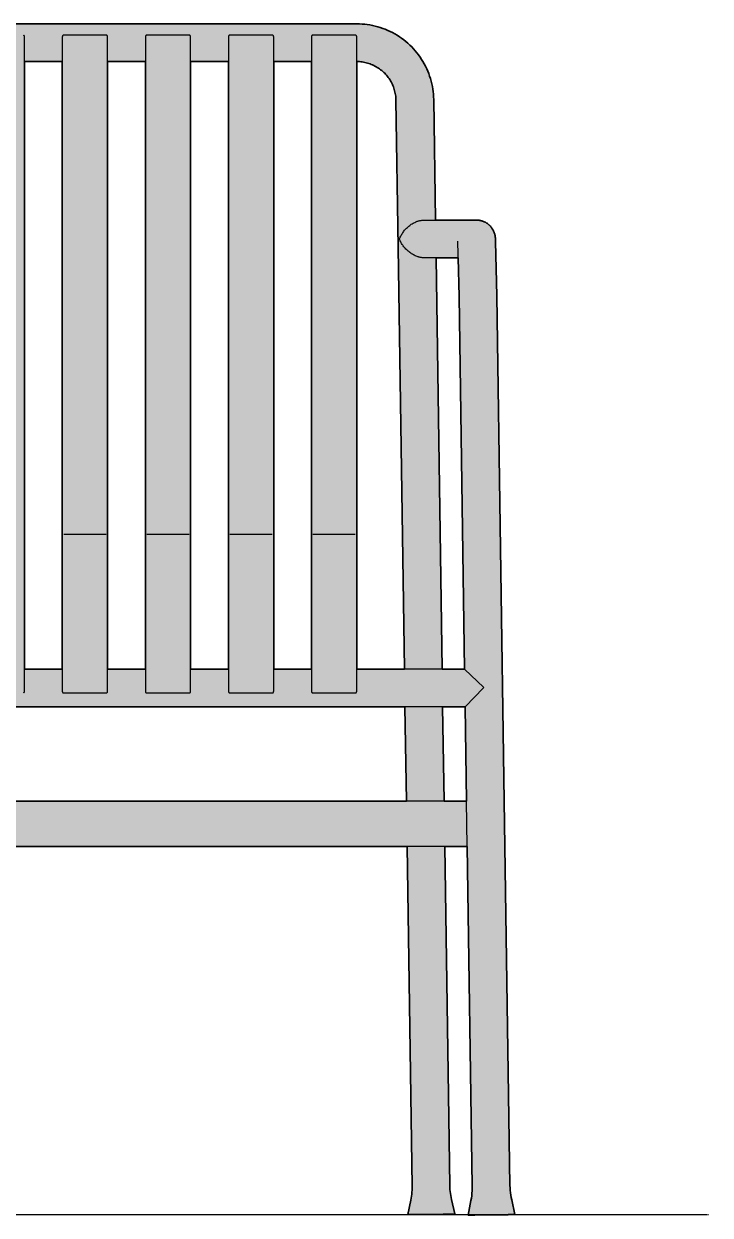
# Model space of a CAD drawing. Header units: millimetres. Extents: x 0 to 2793, y -1119 to 789.
# Drawn here: x 1089 to 1543, y 0 to 789 of the extents above; entities that cross this region are included whole.
import ezdxf

# ---------------------------------------------------------------- set-up
doc = ezdxf.new("R2010")
doc.units = ezdxf.units.MM
doc.linetypes.add('Dots', pattern=[1, 0, -1])
doc.layers.add('Blocks', color=7, linetype='Continuous')
doc.layers.add('Blocks$Fill', color=7, linetype='Continuous', true_color=0xffffff)
for name, color, linetype, lineweight, true_color in [('Blocks$Inner', 7, 'Continuous', 25, 0x007f00), ('Blocks$Outline', 7, 'Continuous', 35, 0xff3f3f), ('Groud', 7, 'Dots', 25, 0x243775)]:
    doc.layers.add(name, color=color, linetype=linetype, lineweight=lineweight, true_color=true_color)

# ---------------------------------------------------------------- blocks, each defined once
blk = doc.blocks.new('Palissade Dining Bench Front')
at = {"layer": 'Blocks$Fill'}
h = blk.add_hatch(color=256, dxfattribs=at)
h.paths.add_polyline_path([(1382.94, -0.37), (1382.95, -0.38), (1382.95, -0.38), (1382.95, -0.38), (1382.95, -0.38), (1382.96, -0.38), (1382.96, -0.38), (1382.97, -0.38), (1382.97, -0.38), (1382.98, -0.39), (1382.99, -0.39), (1383.01, -0.39), (1383.04, -0.4), (1383.09, -0.4), (1383.2, -0.41), (1383.54, -0.43), (1384.03, -0.44), (1387.48, -0.47), (1409.4, -0.14), (1412.85, -0.01), (1413.34, 0.02), (1413.68, 0.04), (1413.8, 0.06), (1413.84, 0.06), (1413.88, 0.07), (1413.89, 0.07), (1413.91, 0.07), (1413.91, 0.07), (1413.92, 0.08), (1413.92, 0.08), (1413.92, 0.08), (1413.93, 0.08), (1413.93, 0.08), (1413.93, 0.08), (1413.94, 0.08), (1413.94, 0.09), (1413.94, 0.09), (1411.46, 11.23), (1411.19, 12.81), (1410.98, 14.41), (1410.81, 16.01), (1410.71, 17.62), (1410.66, 19.23), (1401.11, 644.46), (1401, 646.55), (1400.96, 646.92), (1400.93, 647.3), (1400.89, 647.59), (1400.85, 647.88), (1400.78, 648.28), (1400.69, 648.69), (1400.61, 649.04), (1400.52, 649.39), (1400.41, 649.77), (1400.28, 650.14), (1400.15, 650.51), (1400, 650.88), (1399.85, 651.22), (1399.7, 651.55), (1399.53, 651.87), (1399.35, 652.19), (1399.16, 652.53), (1398.95, 652.86), (1398.73, 653.18), (1398.51, 653.5), (1398.32, 653.73), (1398.14, 653.97), (1397.94, 654.2), (1397.74, 654.43), (1397.53, 654.65), (1397.32, 654.87), (1397.1, 655.09), (1396.88, 655.3), (1396.64, 655.5), (1396.41, 655.7), (1396.17, 655.89), (1395.92, 656.08), (1395.67, 656.26), (1395.41, 656.44), (1395.15, 656.61), (1394.89, 656.77), (1394.62, 656.93), (1394.35, 657.08), (1394.07, 657.22), (1393.79, 657.35), (1393.51, 657.48), (1393.22, 657.6), (1392.94, 657.72), (1392.65, 657.82), (1392.36, 657.92), (1392.06, 658.02), (1391.77, 658.1), (1391.47, 658.18), (1391.18, 658.25), (1390.88, 658.31), (1390.59, 658.36), (1390.29, 658.41), (1389.56, 658.5), (1389.19, 658.52), (1388.82, 658.54), (1388.46, 658.54), (1361.31, 658.54), (1360.07, 740.11), (1359.95, 741.87), (1359.77, 743.63), (1359.53, 745.37), (1359.23, 747.11), (1358.87, 748.83), (1358.45, 750.55), (1357.97, 752.24), (1357.44, 753.92), (1356.84, 755.58), (1356.19, 757.22), (1355.49, 758.83), (1354.72, 760.42), (1353.91, 761.98), (1353.04, 763.52), (1352.11, 765.02), (1351.14, 766.49), (1350.11, 767.92), (1349.04, 769.32), (1347.92, 770.68), (1346.75, 772), (1345.54, 773.28), (1344.28, 774.51), (1342.98, 775.7), (1341.64, 776.85), (1340.27, 777.95), (1338.85, 779), (1337.4, 780), (1335.92, 780.95), (1334.4, 781.85), (1332.86, 782.7), (1331.28, 783.49), (1329.68, 784.23), (1328.06, 784.91), (1326.41, 785.54), (1324.74, 786.1), (1323.05, 786.61), (1321.35, 787.06), (1319.63, 787.46), (1317.9, 787.79), (1316.16, 788.06), (1314.41, 788.27), (1312.65, 788.42), (1310.89, 788.51), (1309.13, 788.54), (232.37, 788.51), (230.61, 788.42), (228.85, 788.27), (227.1, 788.06), (225.36, 787.79), (223.63, 787.46), (221.91, 787.06), (220.21, 786.61), (218.52, 786.1), (216.85, 785.54), (215.21, 784.91), (213.58, 784.23), (211.98, 783.49), (210.41, 782.7), (208.86, 781.85), (207.34, 780.95), (205.86, 780), (204.41, 779), (203, 777.95), (201.62, 776.85), (200.28, 775.7), (198.98, 774.51), (197.73, 773.28), (196.51, 772), (195.35, 770.68), (194.22, 769.32), (193.15, 767.92), (192.13, 766.49), (191.15, 765.02), (190.23, 763.52), (189.36, 761.98), (188.54, 760.42), (187.78, 758.83), (187.07, 757.22), (186.42, 755.58), (185.83, 753.92), (185.29, 752.24), (184.81, 750.55), (184.39, 748.83), (184.03, 747.11), (183.73, 745.37), (183.49, 743.63), (183.31, 741.87), (183.2, 740.11), (183.14, 738.35), (181.95, 658.54), (154.44, 658.54), (154.07, 658.52), (153.71, 658.5), (153.34, 658.46), (152.97, 658.41), (152.68, 658.36), (152.38, 658.31), (152.08, 658.25), (151.79, 658.18), (151.49, 658.1), (151.2, 658.02), (150.91, 657.92), (150.62, 657.82), (150.33, 657.72), (150.04, 657.6), (149.76, 657.48), (149.47, 657.35), (149.19, 657.22), (148.92, 657.08), (148.65, 656.93), (148.38, 656.77), (148.11, 656.61), (147.85, 656.44), (147.6, 656.26), (147.34, 656.08), (147.1, 655.89), (146.86, 655.7), (146.62, 655.5), (146.39, 655.3), (146.16, 655.09), (145.94, 654.87), (145.73, 654.65), (145.52, 654.43), (145.32, 654.2), (145.13, 653.97), (144.94, 653.73), (144.76, 653.5), (144.53, 653.18), (144.31, 652.86), (144.11, 652.53), (143.91, 652.19), (143.73, 651.87), (143.57, 651.55), (143.41, 651.22), (143.27, 650.88), (143.12, 650.51), (142.98, 650.14), (142.86, 649.77), (142.75, 649.39), (142.65, 649.04), (142.57, 648.69), (142.49, 648.28), (142.42, 647.88), (142.37, 647.59), (142.34, 647.3), (142.3, 646.92), (142.27, 646.55), (142.15, 644.46), (141.35, 608.31), (132.56, 17.62), (132.45, 16.01), (132.29, 14.41), (132.07, 12.81), (131.8, 11.23), (131.47, 9.65), (129.33, 0.09), (129.33, 0.09), (129.33, 0.08), (129.33, 0.08), (129.33, 0.08), (129.34, 0.08), (129.34, 0.08), (129.34, 0.08), (129.35, 0.08), (129.35, 0.07), (129.36, 0.07), (129.37, 0.07), (129.39, 0.07), (129.42, 0.06), (129.47, 0.06), (129.58, 0.04), (129.92, 0.02), (130.41, -0.01), (133.86, -0.14), (155.78, -0.47), (159.23, -0.44), (159.72, -0.43), (160.06, -0.41), (160.18, -0.4), (160.22, -0.4), (160.26, -0.39), (160.27, -0.39), (160.29, -0.39), (160.29, -0.38), (160.3, -0.38), (160.3, -0.38), (160.31, -0.38), (160.31, -0.38), (160.31, -0.38), (160.32, -0.38), (160.32, -0.38), (160.32, -0.37), (160.32, -0.37), (158.18, 10.84), (157.95, 12.43), (157.78, 14.03), (157.67, 15.64), (157.61, 17.25), (157.61, 18.86), (160.94, 243.73), (175.8, 243.73), (172.43, 17.87), (172.34, 16.52), (172.22, 15.17), (172.06, 13.83), (171.86, 12.49), (171.62, 11.16), (171.33, 9.83), (169.19, 0.46), (176.93, 0.11), (192.44, -0.12), (200.18, 0), (198.32, 9.43), (198.07, 10.77), (197.87, 12.1), (197.71, 13.45), (197.59, 14.8), (197.5, 16.15), (197.46, 17.5), (197.46, 18.85), (200.8, 243.73), (1342.46, 243.73), (1345.8, 17.5), (1345.76, 16.15), (1345.68, 14.8), (1345.56, 13.45), (1345.39, 12.1), (1345.19, 10.77), (1344.95, 9.43), (1343.08, 0), (1350.83, -0.12), (1366.33, 0.11), (1374.08, 0.46), (1371.93, 9.83), (1371.65, 11.16), (1371.4, 12.49), (1371.2, 13.83), (1371.04, 15.17), (1370.92, 16.52), (1370.84, 17.87), (1370.8, 19.23), (1367.47, 243.73), (1382.32, 243.73), (1385.65, 17.25), (1385.6, 15.64), (1385.48, 14.03), (1385.31, 12.43), (1385.09, 10.84), (1384.81, 9.25), (1382.94, -0.37)], flags=0)
h.paths.add_polyline_path([(177.54, 361.23), (162.69, 361.23), (166.94, 633.54), (181.58, 633.54)], flags=0)
h.paths.add_polyline_path([(234.13, 763.56), (234.13, 361.23), (202.54, 361.23), (208.13, 737.98), (208.23, 739.78), (208.32, 740.68), (208.44, 741.57), (208.59, 742.45), (208.78, 743.33), (208.99, 744.2), (209.23, 745.07), (209.51, 745.92), (209.81, 746.77), (210.14, 747.6), (210.5, 748.43), (210.89, 749.24), (211.31, 750.03), (211.75, 750.81), (212.22, 751.58), (212.72, 752.32), (213.24, 753.06), (213.79, 753.77), (214.36, 754.46), (214.96, 755.13), (215.58, 755.78), (216.22, 756.41), (216.88, 757.02), (217.56, 757.61), (218.26, 758.17), (218.98, 758.7), (219.72, 759.21), (220.48, 759.7), (221.25, 760.15), (222.04, 760.59), (222.84, 760.99), (223.66, 761.36), (224.49, 761.71), (225.33, 762.03), (226.18, 762.32), (227.04, 762.58), (227.9, 762.81), (228.78, 763.01), (229.66, 763.18), (230.55, 763.32), (231.44, 763.42), (232.34, 763.5), (233.23, 763.55)], flags=0)
h.paths.add_polyline_path([(264.13, 361.23), (264.13, 763.54), (289.13, 763.54), (289.13, 361.23)], flags=0)
h.paths.add_polyline_path([(319.13, 361.23), (319.13, 763.54), (344.13, 763.54), (344.13, 361.23)], flags=0)
h.paths.add_polyline_path([(399.13, 763.54), (399.13, 361.23), (374.13, 361.23), (374.13, 763.54)], flags=0)
h.paths.add_polyline_path([(454.13, 763.54), (454.13, 361.23), (429.13, 361.23), (429.13, 763.54)], flags=0)
h.paths.add_polyline_path([(484.13, 361.23), (484.13, 763.54), (509.13, 763.54), (509.13, 361.23)], flags=0)
h.paths.add_polyline_path([(539.13, 361.23), (539.13, 763.54), (564.13, 763.54), (564.13, 361.23)], flags=0)
h.paths.add_polyline_path([(594.13, 361.23), (594.13, 763.54), (619.13, 763.54), (619.13, 361.23)], flags=0)
h.paths.add_polyline_path([(674.13, 763.54), (674.13, 361.23), (649.13, 361.23), (649.13, 763.54)], flags=0)
h.paths.add_polyline_path([(704.13, 361.23), (704.13, 763.54), (729.13, 763.54), (729.13, 361.23)], flags=0)
h.paths.add_polyline_path([(784.13, 763.54), (784.13, 361.23), (759.13, 361.23), (759.13, 763.54)], flags=0)
h.paths.add_polyline_path([(839.13, 763.54), (839.13, 361.23), (814.13, 361.23), (814.13, 763.54)], flags=0)
h.paths.add_polyline_path([(894.13, 763.54), (894.13, 361.23), (869.13, 361.23), (869.13, 763.54)], flags=0)
h.paths.add_polyline_path([(924.13, 361.23), (924.13, 763.54), (949.13, 763.54), (949.13, 361.23)], flags=0)
h.paths.add_polyline_path([(1004.13, 763.54), (1004.13, 361.23), (979.13, 361.23), (979.13, 763.54)], flags=0)
h.paths.add_polyline_path([(1059.13, 763.54), (1059.13, 361.23), (1034.13, 361.23), (1034.13, 763.54)], flags=0)
h.paths.add_polyline_path([(1114.13, 763.54), (1114.13, 361.23), (1089.13, 361.23), (1089.13, 763.54)], flags=0)
h.paths.add_polyline_path([(1144.13, 361.23), (1144.13, 763.54), (1169.13, 763.54), (1169.13, 361.23)], flags=0)
h.paths.add_polyline_path([(1199.13, 763.54), (1224.13, 763.54), (1224.13, 361.23), (1199.13, 361.23)], flags=0)
h.paths.add_polyline_path([(1279.13, 763.54), (1279.13, 361.23), (1254.13, 361.23), (1254.13, 763.54)], flags=0)
h.paths.add_polyline_path([(1335.13, 737.98), (1340.72, 361.23), (1309.13, 361.23), (1309.13, 763.56), (1310.93, 763.5), (1311.82, 763.42), (1312.71, 763.32), (1313.6, 763.18), (1314.48, 763.01), (1315.36, 762.81), (1316.23, 762.58), (1317.09, 762.32), (1317.94, 762.03), (1318.78, 761.71), (1319.61, 761.36), (1320.42, 760.99), (1321.22, 760.59), (1322.01, 760.15), (1322.78, 759.7), (1323.54, 759.21), (1324.28, 758.7), (1325, 758.17), (1325.7, 757.61), (1326.39, 757.02), (1327.05, 756.41), (1327.69, 755.78), (1328.31, 755.13), (1328.9, 754.46), (1329.47, 753.77), (1330.02, 753.06), (1330.54, 752.32), (1331.04, 751.58), (1331.51, 750.81), (1331.95, 750.03), (1332.37, 749.24), (1332.76, 748.43), (1333.12, 747.6), (1333.45, 746.77), (1333.76, 745.92), (1334.03, 745.07), (1334.27, 744.2), (1334.49, 743.33), (1334.67, 742.45), (1334.82, 741.57), (1334.95, 740.68), (1335.04, 739.78), (1335.1, 738.89)], flags=0)
h.paths.add_polyline_path([(1376.33, 633.54), (1380.58, 361.23), (1365.72, 361.23), (1361.68, 633.54)], flags=0)
h.paths.add_polyline_path([(1381.88, 273.73), (1367.02, 273.73), (1366.05, 336.23), (1380.95, 336.23)], flags=0)
h.paths.add_polyline_path([(176.24, 273.73), (161.39, 273.73), (162.32, 336.23), (177.17, 336.23)], flags=0)
h.paths.add_polyline_path([(1341.09, 336.23), (1342.02, 273.73), (1159.57, 273.73), (201.25, 273.73), (202.17, 336.23)], flags=0)
at = {"layer": 'Blocks$Inner'}
for p, q in [((1089.13, 763.54), (1114.13, 763.54)), ((1144.13, 763.54), (1169.13, 763.54)), ((1199.13, 763.54), (1224.13, 763.54)), ((1254.13, 763.54), (1279.13, 763.54)), ((1361.68, 633.54), (1365.72, 361.23)), ((1115.13, 450.48), (1143.13, 450.48)), ((1170.13, 450.48), (1198.13, 450.48)), ((1225.13, 450.48), (1253.13, 450.48)), ((1280.13, 450.48), (1308.13, 450.48)), ((1089.13, 361.23), (1114.13, 361.23)), ((1144.13, 361.23), (1169.13, 361.23)), ((1199.13, 361.23), (1224.13, 361.23)), ((1254.13, 361.23), (1279.13, 361.23))]:
    blk.add_line(p, q, dxfattribs=at)
for points in [[(234.13, 788.54), (1309.13, 788.54), (1310.89, 788.51), (1312.65, 788.42), (1314.41, 788.27), (1316.16, 788.06), (1317.9, 787.79), (1319.63, 787.46), (1321.35, 787.06), (1323.05, 786.61), (1324.74, 786.1), (1326.41, 785.54), (1328.06, 784.91), (1329.68, 784.23), (1331.28, 783.49), (1332.86, 782.7), (1334.4, 781.85), (1335.92, 780.95), (1337.4, 780), (1338.85, 779), (1340.27, 777.95), (1341.64, 776.85), (1342.98, 775.7), (1344.28, 774.51), (1345.54, 773.28), (1346.75, 772), (1347.92, 770.68), (1349.04, 769.32), (1350.11, 767.92), (1351.14, 766.49), (1352.11, 765.02), (1353.04, 763.52), (1353.91, 761.98), (1354.72, 760.42), (1355.49, 758.83), (1356.19, 757.22), (1356.84, 755.58), (1357.44, 753.92), (1357.97, 752.24), (1358.45, 750.55), (1358.87, 748.83), (1359.23, 747.11), (1359.53, 745.37), (1359.77, 743.63), (1359.95, 741.87), (1360.07, 740.11), (1360.13, 738.35), (1361.31, 658.54)], [(1088.61, 345.52), (1088.64, 345.53), (1088.67, 345.55), (1088.7, 345.57), (1088.73, 345.59), (1088.76, 345.62), (1088.78, 345.64), (1088.81, 345.66), (1088.83, 345.69), (1088.86, 345.71), (1088.88, 345.74), (1088.91, 345.77), (1088.93, 345.8), (1088.95, 345.83), (1088.97, 345.85), (1088.99, 345.89), (1089, 345.92), (1089.02, 345.95), (1089.04, 345.98), (1089.05, 346.01), (1089.06, 346.05), (1089.08, 346.08), (1089.09, 346.11), (1089.1, 346.15), (1089.11, 346.18), (1089.11, 346.22), (1089.12, 346.25), (1089.12, 346.29), (1089.13, 346.32), (1089.13, 346.36), (1089.13, 346.39), (1089.13, 346.43), (1089.13, 351.91), (1089.13, 774.54), (1089.13, 780.02), (1089.13, 780.05), (1089.13, 780.09), (1089.13, 780.12), (1089.12, 780.16), (1089.12, 780.2), (1089.11, 780.23), (1089.11, 780.27), (1089.1, 780.3), (1089.09, 780.33), (1089.08, 780.37), (1089.06, 780.4), (1089.05, 780.43), (1089.04, 780.47), (1089.02, 780.5), (1089, 780.53), (1088.99, 780.56), (1088.97, 780.59), (1088.95, 780.62), (1088.93, 780.65), (1088.91, 780.68), (1088.88, 780.71), (1088.86, 780.73), (1088.83, 780.76), (1088.81, 780.78), (1088.78, 780.81), (1088.76, 780.83), (1088.73, 780.85), (1088.7, 780.87), (1088.67, 780.89), (1088.64, 780.91), (1088.61, 780.93)], [(1309.13, 763.56), (1310.03, 763.55), (1310.93, 763.5), (1311.82, 763.42), (1312.71, 763.32), (1313.6, 763.18), (1314.48, 763.01), (1315.36, 762.81), (1316.23, 762.58), (1317.09, 762.32), (1317.94, 762.03), (1318.78, 761.71), (1319.61, 761.36), (1320.42, 760.99), (1321.22, 760.59), (1322.01, 760.15), (1322.78, 759.7), (1323.54, 759.21), (1324.28, 758.7), (1325, 758.17), (1325.7, 757.61), (1326.39, 757.02), (1327.05, 756.41), (1327.69, 755.78), (1328.31, 755.13), (1328.9, 754.46), (1329.47, 753.77), (1330.02, 753.06), (1330.54, 752.32), (1331.04, 751.58), (1331.51, 750.81), (1331.95, 750.03), (1332.37, 749.24), (1332.76, 748.43), (1333.12, 747.6), (1333.45, 746.77), (1333.76, 745.92), (1334.03, 745.07), (1334.27, 744.2), (1334.49, 743.33), (1334.67, 742.45), (1334.82, 741.57), (1334.95, 740.68), (1335.04, 739.78), (1335.1, 738.89), (1335.13, 737.98), (1336.58, 640.48), (1340.72, 361.23)], [(1376.44, 633.54), (1353.79, 633.54), (1353.36, 633.56), (1352.93, 633.58), (1352.5, 633.62), (1352.08, 633.68), (1351.65, 633.74), (1351.23, 633.83), (1350.81, 633.92), (1350.39, 634.03), (1349.98, 634.15), (1349.57, 634.28), (1349.17, 634.43), (1348.52, 634.69), (1347.89, 634.97), (1347.27, 635.27), (1346.66, 635.59), (1346.06, 635.94), (1345.47, 636.3), (1344.9, 636.69), (1344.33, 637.09), (1343.78, 637.51), (1343.25, 637.95), (1342.73, 638.41), (1342.23, 638.88), (1341.74, 639.38), (1341.27, 639.88), (1340.82, 640.41), (1340.4, 640.91), (1340.01, 641.43), (1339.62, 641.96), (1339.26, 642.5), (1338.91, 643.05), (1338.58, 643.61), (1338.27, 644.19), (1337.98, 644.77), (1337.71, 645.36), (1337.45, 645.96), (1337.48, 646.04), (1337.73, 646.67), (1338, 647.28), (1338.29, 647.89), (1338.6, 648.48), (1338.93, 649.06), (1339.28, 649.64), (1339.65, 650.2), (1340.04, 650.74), (1340.45, 651.28), (1340.87, 651.8), (1341.3, 652.3), (1341.75, 652.79), (1342.22, 653.26), (1342.7, 653.72), (1343.19, 654.16), (1343.7, 654.59), (1344.22, 655), (1344.76, 655.39), (1345.31, 655.76), (1345.87, 656.12), (1346.44, 656.45), (1347.03, 656.77), (1347.62, 657.07), (1348.22, 657.35), (1348.83, 657.6), (1349.25, 657.76), (1349.67, 657.9), (1350.09, 658.03), (1350.52, 658.14), (1350.95, 658.25), (1351.38, 658.33), (1351.82, 658.4), (1352.25, 658.46), (1352.69, 658.5), (1353.13, 658.53), (1353.58, 658.54), (1380.12, 658.54), (1383.95, 658.54), (1388.46, 658.54), (1388.82, 658.54), (1389.19, 658.52), (1389.56, 658.5), (1389.92, 658.46), (1390.29, 658.41), (1390.59, 658.36), (1390.88, 658.31), (1391.18, 658.25), (1391.47, 658.18), (1391.77, 658.1), (1392.06, 658.02), (1392.36, 657.92), (1392.65, 657.82), (1392.94, 657.72), (1393.22, 657.6), (1393.51, 657.48), (1393.79, 657.35), (1394.07, 657.22), (1394.35, 657.08), (1394.62, 656.93), (1394.89, 656.77), (1395.15, 656.61), (1395.41, 656.44), (1395.67, 656.26), (1395.92, 656.08), (1396.17, 655.89), (1396.41, 655.7), (1396.64, 655.5), (1396.88, 655.3), (1397.1, 655.09), (1397.32, 654.87), (1397.53, 654.65), (1397.74, 654.43), (1397.94, 654.2), (1398.14, 653.97), (1398.32, 653.73), (1398.51, 653.5), (1398.73, 653.18), (1398.95, 652.86), (1399.16, 652.53), (1399.35, 652.19), (1399.53, 651.87), (1399.7, 651.55), (1399.85, 651.22), (1400, 650.88), (1400.15, 650.51), (1400.28, 650.14), (1400.41, 649.77), (1400.52, 649.39), (1400.61, 649.04), (1400.69, 648.69), (1400.78, 648.28), (1400.85, 647.88), (1400.89, 647.59), (1400.93, 647.3), (1400.96, 646.92), (1401, 646.55), (1401.11, 644.46), (1401.91, 608.31), (1406.88, 273.73), (1410.66, 19.23), (1410.71, 17.62), (1410.81, 16.01), (1410.98, 14.41), (1411.19, 12.81), (1411.46, 11.23), (1411.79, 9.65), (1413.94, 0.09)], [(1380.58, 361.23), (1376.92, 607.94), (1376.07, 644.59)], [(1380.95, 336.23), (1393.08, 348.73), (1393.26, 348.92), (1380.58, 361.23), (1309.13, 361.23)], [(1382.94, -0.37), (1384.81, 9.25), (1385.09, 10.84), (1385.31, 12.43), (1385.48, 14.03), (1385.6, 15.64), (1385.65, 17.25), (1385.66, 18.86), (1381.88, 273.73), (1380.95, 336.23), (162.32, 336.23), (161.39, 273.73), (157.61, 18.86), (157.61, 17.25), (157.67, 15.64), (157.78, 14.03), (157.95, 12.43), (158.18, 10.84), (158.46, 9.25), (160.32, -0.37)], [(1342.02, 273.73), (1341.09, 336.23)], [(1366.05, 336.23), (1367.02, 273.73)], [(1381.88, 273.73), (1169.2, 273.73), (1159.57, 273.73), (383.69, 273.73), (374.06, 273.73), (161.39, 273.73)], [(1382.32, 243.73), (1169.2, 243.73), (1159.57, 243.73), (383.69, 243.73), (374.06, 243.73), (160.94, 243.73)], [(1367.47, 243.73), (1370.8, 19.23), (1370.84, 17.87), (1370.92, 16.52), (1371.04, 15.17), (1371.2, 13.83), (1371.4, 12.49), (1371.65, 11.16), (1371.93, 9.83), (1374.08, 0.46), (1366.33, 0.11), (1358.58, 0), (1350.83, -0.12), (1343.08, 0), (1344.95, 9.43), (1345.19, 10.77), (1345.39, 12.1), (1345.56, 13.45), (1345.68, 14.8), (1345.76, 16.15), (1345.8, 17.5), (1345.8, 18.85), (1342.46, 243.73)]]:
    blk.add_lwpolyline(points, dxfattribs=at)
for points in [[(1114.13, 780.05), (1114.13, 780.02), (1114.13, 774.54), (1114.13, 351.91), (1114.13, 346.43), (1114.13, 346.39), (1114.13, 346.36), (1114.14, 346.32), (1114.14, 346.29), (1114.14, 346.25), (1114.15, 346.22), (1114.16, 346.18), (1114.17, 346.15), (1114.18, 346.11), (1114.19, 346.08), (1114.2, 346.05), (1114.21, 346.01), (1114.23, 345.98), (1114.24, 345.95), (1114.26, 345.92), (1114.28, 345.89), (1114.3, 345.85), (1114.32, 345.83), (1114.34, 345.8), (1114.36, 345.77), (1114.38, 345.74), (1114.4, 345.71), (1114.43, 345.69), (1114.45, 345.66), (1114.48, 345.64), (1114.51, 345.62), (1114.54, 345.59), (1114.56, 345.57), (1114.59, 345.55), (1114.62, 345.53), (1114.66, 345.52), (1114.69, 345.5), (1114.72, 345.48), (1114.75, 345.47), (1114.78, 345.46), (1114.82, 345.44), (1114.85, 345.43), (1114.89, 345.42), (1114.92, 345.41), (1114.95, 345.41), (1114.99, 345.4), (1115.03, 345.39), (1115.06, 345.39), (1115.1, 345.39), (1115.13, 345.39), (1143.13, 345.39), (1143.17, 345.39), (1143.2, 345.39), (1143.24, 345.39), (1143.27, 345.4), (1143.31, 345.41), (1143.34, 345.41), (1143.38, 345.42), (1143.41, 345.43), (1143.45, 345.44), (1143.48, 345.46), (1143.51, 345.47), (1143.55, 345.48), (1143.58, 345.5), (1143.61, 345.52), (1143.64, 345.53), (1143.67, 345.55), (1143.7, 345.57), (1143.73, 345.59), (1143.76, 345.62), (1143.78, 345.64), (1143.81, 345.66), (1143.83, 345.69), (1143.86, 345.71), (1143.88, 345.74), (1143.91, 345.77), (1143.93, 345.8), (1143.95, 345.83), (1143.97, 345.85), (1143.99, 345.89), (1144, 345.92), (1144.02, 345.95), (1144.04, 345.98), (1144.05, 346.01), (1144.06, 346.05), (1144.08, 346.08), (1144.09, 346.11), (1144.1, 346.15), (1144.11, 346.18), (1144.11, 346.22), (1144.12, 346.25), (1144.12, 346.29), (1144.13, 346.32), (1144.13, 346.36), (1144.13, 346.39), (1144.13, 346.43), (1144.13, 351.91), (1144.13, 774.54), (1144.13, 780.02), (1144.13, 780.05), (1144.13, 780.09), (1144.13, 780.12), (1144.12, 780.16), (1144.12, 780.2), (1144.11, 780.23), (1144.11, 780.27), (1144.1, 780.3), (1144.09, 780.33), (1144.08, 780.37), (1144.06, 780.4), (1144.05, 780.43), (1144.04, 780.47), (1144.02, 780.5), (1144, 780.53), (1143.99, 780.56), (1143.97, 780.59), (1143.95, 780.62), (1143.93, 780.65), (1143.91, 780.68), (1143.88, 780.71), (1143.86, 780.73), (1143.83, 780.76), (1143.81, 780.78), (1143.78, 780.81), (1143.76, 780.83), (1143.73, 780.85), (1143.7, 780.87), (1143.67, 780.89), (1143.64, 780.91), (1143.61, 780.93), (1143.58, 780.95), (1143.55, 780.96), (1143.51, 780.98), (1143.48, 780.99), (1143.45, 781), (1143.41, 781.02), (1143.38, 781.03), (1143.34, 781.03), (1143.31, 781.04), (1143.27, 781.05), (1143.24, 781.05), (1143.2, 781.06), (1143.17, 781.06), (1143.13, 781.06), (1115.13, 781.06), (1115.1, 781.06), (1115.06, 781.06), (1115.03, 781.05), (1114.99, 781.05), (1114.95, 781.04), (1114.92, 781.03), (1114.89, 781.03), (1114.85, 781.02), (1114.82, 781), (1114.78, 780.99), (1114.75, 780.98), (1114.72, 780.96), (1114.69, 780.95), (1114.66, 780.93), (1114.62, 780.91), (1114.59, 780.89), (1114.56, 780.87), (1114.54, 780.85), (1114.51, 780.83), (1114.48, 780.81), (1114.45, 780.78), (1114.43, 780.76), (1114.4, 780.73), (1114.38, 780.71), (1114.36, 780.68), (1114.34, 780.65), (1114.32, 780.62), (1114.3, 780.59), (1114.28, 780.56), (1114.26, 780.53), (1114.24, 780.5), (1114.23, 780.47), (1114.21, 780.43), (1114.2, 780.4), (1114.19, 780.37), (1114.18, 780.33), (1114.17, 780.3), (1114.16, 780.27), (1114.15, 780.23), (1114.14, 780.2), (1114.14, 780.16), (1114.14, 780.12), (1114.13, 780.09)], [(1169.13, 780.05), (1169.13, 780.02), (1169.13, 774.54), (1169.13, 351.91), (1169.13, 346.43), (1169.13, 346.39), (1169.13, 346.36), (1169.14, 346.32), (1169.14, 346.29), (1169.14, 346.25), (1169.15, 346.22), (1169.16, 346.18), (1169.17, 346.15), (1169.18, 346.11), (1169.19, 346.08), (1169.2, 346.05), (1169.21, 346.01), (1169.23, 345.98), (1169.24, 345.95), (1169.26, 345.92), (1169.28, 345.89), (1169.3, 345.85), (1169.32, 345.83), (1169.34, 345.8), (1169.36, 345.77), (1169.38, 345.74), (1169.4, 345.71), (1169.43, 345.69), (1169.45, 345.66), (1169.48, 345.64), (1169.51, 345.62), (1169.54, 345.59), (1169.56, 345.57), (1169.59, 345.55), (1169.62, 345.53), (1169.66, 345.52), (1169.69, 345.5), (1169.72, 345.48), (1169.75, 345.47), (1169.78, 345.46), (1169.82, 345.44), (1169.85, 345.43), (1169.89, 345.42), (1169.92, 345.41), (1169.95, 345.41), (1169.99, 345.4), (1170.03, 345.39), (1170.06, 345.39), (1170.1, 345.39), (1170.13, 345.39), (1198.13, 345.39), (1198.17, 345.39), (1198.2, 345.39), (1198.24, 345.39), (1198.27, 345.4), (1198.31, 345.41), (1198.34, 345.41), (1198.38, 345.42), (1198.41, 345.43), (1198.45, 345.44), (1198.48, 345.46), (1198.51, 345.47), (1198.55, 345.48), (1198.58, 345.5), (1198.61, 345.52), (1198.64, 345.53), (1198.67, 345.55), (1198.7, 345.57), (1198.73, 345.59), (1198.76, 345.62), (1198.78, 345.64), (1198.81, 345.66), (1198.83, 345.69), (1198.86, 345.71), (1198.88, 345.74), (1198.91, 345.77), (1198.93, 345.8), (1198.95, 345.83), (1198.97, 345.85), (1198.99, 345.89), (1199, 345.92), (1199.02, 345.95), (1199.04, 345.98), (1199.05, 346.01), (1199.06, 346.05), (1199.08, 346.08), (1199.09, 346.11), (1199.1, 346.15), (1199.11, 346.18), (1199.11, 346.22), (1199.12, 346.25), (1199.12, 346.29), (1199.13, 346.32), (1199.13, 346.36), (1199.13, 346.39), (1199.13, 346.43), (1199.13, 351.91), (1199.13, 774.54), (1199.13, 780.02), (1199.13, 780.05), (1199.13, 780.09), (1199.13, 780.12), (1199.12, 780.16), (1199.12, 780.2), (1199.11, 780.23), (1199.11, 780.27), (1199.1, 780.3), (1199.09, 780.33), (1199.08, 780.37), (1199.06, 780.4), (1199.05, 780.43), (1199.04, 780.47), (1199.02, 780.5), (1199, 780.53), (1198.99, 780.56), (1198.97, 780.59), (1198.95, 780.62), (1198.93, 780.65), (1198.91, 780.68), (1198.88, 780.71), (1198.86, 780.73), (1198.83, 780.76), (1198.81, 780.78), (1198.78, 780.81), (1198.76, 780.83), (1198.73, 780.85), (1198.7, 780.87), (1198.67, 780.89), (1198.64, 780.91), (1198.61, 780.93), (1198.58, 780.95), (1198.55, 780.96), (1198.51, 780.98), (1198.48, 780.99), (1198.45, 781), (1198.41, 781.02), (1198.38, 781.03), (1198.34, 781.03), (1198.31, 781.04), (1198.27, 781.05), (1198.24, 781.05), (1198.2, 781.06), (1198.17, 781.06), (1198.13, 781.06), (1170.13, 781.06), (1170.1, 781.06), (1170.06, 781.06), (1170.03, 781.05), (1169.99, 781.05), (1169.95, 781.04), (1169.92, 781.03), (1169.89, 781.03), (1169.85, 781.02), (1169.82, 781), (1169.78, 780.99), (1169.75, 780.98), (1169.72, 780.96), (1169.69, 780.95), (1169.66, 780.93), (1169.62, 780.91), (1169.59, 780.89), (1169.56, 780.87), (1169.54, 780.85), (1169.51, 780.83), (1169.48, 780.81), (1169.45, 780.78), (1169.43, 780.76), (1169.4, 780.73), (1169.38, 780.71), (1169.36, 780.68), (1169.34, 780.65), (1169.32, 780.62), (1169.3, 780.59), (1169.28, 780.56), (1169.26, 780.53), (1169.24, 780.5), (1169.23, 780.47), (1169.21, 780.43), (1169.2, 780.4), (1169.19, 780.37), (1169.18, 780.33), (1169.17, 780.3), (1169.16, 780.27), (1169.15, 780.23), (1169.14, 780.2), (1169.14, 780.16), (1169.14, 780.12), (1169.13, 780.09)], [(1224.13, 780.05), (1224.13, 780.02), (1224.13, 774.54), (1224.13, 351.91), (1224.13, 346.43), (1224.13, 346.39), (1224.13, 346.36), (1224.14, 346.32), (1224.14, 346.29), (1224.14, 346.25), (1224.15, 346.22), (1224.16, 346.18), (1224.17, 346.15), (1224.18, 346.11), (1224.19, 346.08), (1224.2, 346.05), (1224.21, 346.01), (1224.23, 345.98), (1224.24, 345.95), (1224.26, 345.92), (1224.28, 345.89), (1224.3, 345.85), (1224.32, 345.83), (1224.34, 345.8), (1224.36, 345.77), (1224.38, 345.74), (1224.4, 345.71), (1224.43, 345.69), (1224.45, 345.66), (1224.48, 345.64), (1224.51, 345.62), (1224.54, 345.59), (1224.56, 345.57), (1224.59, 345.55), (1224.62, 345.53), (1224.66, 345.52), (1224.69, 345.5), (1224.72, 345.48), (1224.75, 345.47), (1224.78, 345.46), (1224.82, 345.44), (1224.85, 345.43), (1224.89, 345.42), (1224.92, 345.41), (1224.95, 345.41), (1224.99, 345.4), (1225.03, 345.39), (1225.06, 345.39), (1225.1, 345.39), (1225.13, 345.39), (1253.13, 345.39), (1253.17, 345.39), (1253.2, 345.39), (1253.24, 345.39), (1253.27, 345.4), (1253.31, 345.41), (1253.34, 345.41), (1253.38, 345.42), (1253.41, 345.43), (1253.45, 345.44), (1253.48, 345.46), (1253.51, 345.47), (1253.55, 345.48), (1253.58, 345.5), (1253.61, 345.52), (1253.64, 345.53), (1253.67, 345.55), (1253.7, 345.57), (1253.73, 345.59), (1253.76, 345.62), (1253.78, 345.64), (1253.81, 345.66), (1253.83, 345.69), (1253.86, 345.71), (1253.88, 345.74), (1253.91, 345.77), (1253.93, 345.8), (1253.95, 345.83), (1253.97, 345.85), (1253.99, 345.89), (1254, 345.92), (1254.02, 345.95), (1254.04, 345.98), (1254.05, 346.01), (1254.06, 346.05), (1254.08, 346.08), (1254.09, 346.11), (1254.1, 346.15), (1254.11, 346.18), (1254.11, 346.22), (1254.12, 346.25), (1254.12, 346.29), (1254.13, 346.32), (1254.13, 346.36), (1254.13, 346.39), (1254.13, 346.43), (1254.13, 351.91), (1254.13, 774.54), (1254.13, 780.02), (1254.13, 780.05), (1254.13, 780.09), (1254.13, 780.12), (1254.12, 780.16), (1254.12, 780.2), (1254.11, 780.23), (1254.11, 780.27), (1254.1, 780.3), (1254.09, 780.33), (1254.08, 780.37), (1254.06, 780.4), (1254.05, 780.43), (1254.04, 780.47), (1254.02, 780.5), (1254, 780.53), (1253.99, 780.56), (1253.97, 780.59), (1253.95, 780.62), (1253.93, 780.65), (1253.91, 780.68), (1253.88, 780.71), (1253.86, 780.73), (1253.83, 780.76), (1253.81, 780.78), (1253.78, 780.81), (1253.76, 780.83), (1253.73, 780.85), (1253.7, 780.87), (1253.67, 780.89), (1253.64, 780.91), (1253.61, 780.93), (1253.58, 780.95), (1253.55, 780.96), (1253.51, 780.98), (1253.48, 780.99), (1253.45, 781), (1253.41, 781.02), (1253.38, 781.03), (1253.34, 781.03), (1253.31, 781.04), (1253.27, 781.05), (1253.24, 781.05), (1253.2, 781.06), (1253.17, 781.06), (1253.13, 781.06), (1225.13, 781.06), (1225.1, 781.06), (1225.06, 781.06), (1225.03, 781.05), (1224.99, 781.05), (1224.95, 781.04), (1224.92, 781.03), (1224.89, 781.03), (1224.85, 781.02), (1224.82, 781), (1224.78, 780.99), (1224.75, 780.98), (1224.72, 780.96), (1224.69, 780.95), (1224.66, 780.93), (1224.62, 780.91), (1224.59, 780.89), (1224.56, 780.87), (1224.54, 780.85), (1224.51, 780.83), (1224.48, 780.81), (1224.45, 780.78), (1224.43, 780.76), (1224.4, 780.73), (1224.38, 780.71), (1224.36, 780.68), (1224.34, 780.65), (1224.32, 780.62), (1224.3, 780.59), (1224.28, 780.56), (1224.26, 780.53), (1224.24, 780.5), (1224.23, 780.47), (1224.21, 780.43), (1224.2, 780.4), (1224.19, 780.37), (1224.18, 780.33), (1224.17, 780.3), (1224.16, 780.27), (1224.15, 780.23), (1224.14, 780.2), (1224.14, 780.16), (1224.14, 780.12), (1224.13, 780.09)], [(1279.13, 780.05), (1279.13, 780.02), (1279.13, 774.54), (1279.13, 351.91), (1279.13, 346.43), (1279.13, 346.39), (1279.13, 346.36), (1279.14, 346.32), (1279.14, 346.29), (1279.14, 346.25), (1279.15, 346.22), (1279.16, 346.18), (1279.17, 346.15), (1279.18, 346.11), (1279.19, 346.08), (1279.2, 346.05), (1279.21, 346.01), (1279.23, 345.98), (1279.24, 345.95), (1279.26, 345.92), (1279.28, 345.89), (1279.3, 345.85), (1279.32, 345.83), (1279.34, 345.8), (1279.36, 345.77), (1279.38, 345.74), (1279.4, 345.71), (1279.43, 345.69), (1279.45, 345.66), (1279.48, 345.64), (1279.51, 345.62), (1279.54, 345.59), (1279.56, 345.57), (1279.59, 345.55), (1279.62, 345.53), (1279.66, 345.52), (1279.69, 345.5), (1279.72, 345.48), (1279.75, 345.47), (1279.78, 345.46), (1279.82, 345.44), (1279.85, 345.43), (1279.89, 345.42), (1279.92, 345.41), (1279.95, 345.41), (1279.99, 345.4), (1280.03, 345.39), (1280.06, 345.39), (1280.1, 345.39), (1280.13, 345.39), (1308.13, 345.39), (1308.17, 345.39), (1308.2, 345.39), (1308.24, 345.39), (1308.27, 345.4), (1308.31, 345.41), (1308.34, 345.41), (1308.38, 345.42), (1308.41, 345.43), (1308.45, 345.44), (1308.48, 345.46), (1308.51, 345.47), (1308.55, 345.48), (1308.58, 345.5), (1308.61, 345.52), (1308.64, 345.53), (1308.67, 345.55), (1308.7, 345.57), (1308.73, 345.59), (1308.76, 345.62), (1308.78, 345.64), (1308.81, 345.66), (1308.83, 345.69), (1308.86, 345.71), (1308.88, 345.74), (1308.91, 345.77), (1308.93, 345.8), (1308.95, 345.83), (1308.97, 345.85), (1308.99, 345.89), (1309, 345.92), (1309.02, 345.95), (1309.04, 345.98), (1309.05, 346.01), (1309.06, 346.05), (1309.08, 346.08), (1309.09, 346.11), (1309.1, 346.15), (1309.11, 346.18), (1309.11, 346.22), (1309.12, 346.25), (1309.12, 346.29), (1309.13, 346.32), (1309.13, 346.36), (1309.13, 346.39), (1309.13, 346.43), (1309.13, 351.91), (1309.13, 774.54), (1309.13, 780.02), (1309.13, 780.05), (1309.13, 780.09), (1309.13, 780.12), (1309.12, 780.16), (1309.12, 780.2), (1309.11, 780.23), (1309.11, 780.27), (1309.1, 780.3), (1309.09, 780.33), (1309.08, 780.37), (1309.06, 780.4), (1309.05, 780.43), (1309.04, 780.47), (1309.02, 780.5), (1309, 780.53), (1308.99, 780.56), (1308.97, 780.59), (1308.95, 780.62), (1308.93, 780.65), (1308.91, 780.68), (1308.88, 780.71), (1308.86, 780.73), (1308.83, 780.76), (1308.81, 780.78), (1308.78, 780.81), (1308.76, 780.83), (1308.73, 780.85), (1308.7, 780.87), (1308.67, 780.89), (1308.64, 780.91), (1308.61, 780.93), (1308.58, 780.95), (1308.55, 780.96), (1308.51, 780.98), (1308.48, 780.99), (1308.45, 781), (1308.41, 781.02), (1308.38, 781.03), (1308.34, 781.03), (1308.31, 781.04), (1308.27, 781.05), (1308.24, 781.05), (1308.2, 781.06), (1308.17, 781.06), (1308.13, 781.06), (1280.13, 781.06), (1280.1, 781.06), (1280.06, 781.06), (1280.03, 781.05), (1279.99, 781.05), (1279.95, 781.04), (1279.92, 781.03), (1279.89, 781.03), (1279.85, 781.02), (1279.82, 781), (1279.78, 780.99), (1279.75, 780.98), (1279.72, 780.96), (1279.69, 780.95), (1279.66, 780.93), (1279.62, 780.91), (1279.59, 780.89), (1279.56, 780.87), (1279.54, 780.85), (1279.51, 780.83), (1279.48, 780.81), (1279.45, 780.78), (1279.43, 780.76), (1279.4, 780.73), (1279.38, 780.71), (1279.36, 780.68), (1279.34, 780.65), (1279.32, 780.62), (1279.3, 780.59), (1279.28, 780.56), (1279.26, 780.53), (1279.24, 780.5), (1279.23, 780.47), (1279.21, 780.43), (1279.2, 780.4), (1279.19, 780.37), (1279.18, 780.33), (1279.17, 780.3), (1279.16, 780.27), (1279.15, 780.23), (1279.14, 780.2), (1279.14, 780.16), (1279.14, 780.12), (1279.13, 780.09)], [(1382.94, -0.37), (1382.95, -0.37), (1382.95, -0.37), (1382.95, -0.36), (1382.95, -0.36), (1382.96, -0.36), (1382.96, -0.36), (1382.96, -0.36), (1382.97, -0.36), (1382.97, -0.36), (1382.98, -0.35), (1382.99, -0.35), (1383.01, -0.35), (1383.04, -0.34), (1383.09, -0.34), (1383.2, -0.32), (1383.55, -0.3), (1384.04, -0.27), (1387.49, -0.14), (1409.39, 0.18), (1412.84, 0.16), (1413.33, 0.14), (1413.68, 0.13), (1413.79, 0.12), (1413.84, 0.11), (1413.87, 0.11), (1413.89, 0.11), (1413.9, 0.1), (1413.91, 0.1), (1413.91, 0.1), (1413.92, 0.1), (1413.92, 0.1), (1413.93, 0.1), (1413.93, 0.1), (1413.93, 0.1), (1413.94, 0.09), (1413.94, 0.09), (1413.94, 0.09), (1413.94, 0.08), (1413.93, 0.08), (1413.93, 0.08), (1413.93, 0.08), (1413.92, 0.08), (1413.92, 0.08), (1413.92, 0.08), (1413.91, 0.07), (1413.91, 0.07), (1413.89, 0.07), (1413.88, 0.07), (1413.84, 0.06), (1413.8, 0.06), (1413.68, 0.04), (1413.34, 0.02), (1412.85, -0.01), (1409.4, -0.14), (1387.48, -0.47), (1384.03, -0.44), (1383.54, -0.43), (1383.2, -0.41), (1383.09, -0.4), (1383.04, -0.4), (1383.01, -0.39), (1382.99, -0.39), (1382.98, -0.39), (1382.97, -0.38), (1382.97, -0.38), (1382.96, -0.38), (1382.96, -0.38), (1382.95, -0.38), (1382.95, -0.38), (1382.95, -0.38), (1382.95, -0.38)]]:
    blk.add_lwpolyline(points, close=True, dxfattribs=at)
for points in [[(1089.13, 449.44, 0), (1089.13, 443.96, 0), (1089.13, 449.47, 0)], [(1114.13, 449.47, 0), (1114.13, 443.96, 0), (1114.13, 449.44, 0)], [(1144.13, 449.44, 0), (1144.13, 443.96, 0), (1144.13, 449.47, 0)], [(1169.13, 449.47, 0), (1169.13, 443.96, 0), (1169.13, 449.44, 0)], [(1199.13, 449.44, 0), (1199.13, 443.96, 0), (1199.13, 449.47, 0)], [(1224.13, 449.47, 0), (1224.13, 443.96, 0), (1224.13, 449.44, 0)], [(1254.13, 449.44, 0), (1254.13, 443.96, 0), (1254.13, 449.47, 0)], [(1279.13, 449.47, 0), (1279.13, 443.96, 0), (1279.13, 449.44, 0)], [(1309.13, 449.44, 0), (1309.13, 443.96, 0), (1309.13, 449.47, 0)]]:
    blk.add_polyline3d(points, dxfattribs=at)
at = {"layer": 'Blocks$Outline'}
for points in [[(1361.31, 658.54), (1360.13, 738.35), (1360.07, 740.11), (1359.95, 741.87), (1359.77, 743.63), (1359.53, 745.37), (1359.23, 747.11), (1358.87, 748.83), (1358.45, 750.55), (1357.97, 752.24), (1357.44, 753.92), (1356.84, 755.58), (1356.19, 757.22), (1355.49, 758.83), (1354.72, 760.42), (1353.91, 761.98), (1353.04, 763.52), (1352.11, 765.02), (1351.14, 766.49), (1350.11, 767.92), (1349.04, 769.32), (1347.92, 770.68), (1346.75, 772), (1345.54, 773.28), (1344.28, 774.51), (1342.98, 775.7), (1341.64, 776.85), (1340.27, 777.95), (1338.85, 779), (1337.4, 780), (1335.92, 780.95), (1334.4, 781.85), (1332.86, 782.7), (1331.28, 783.49), (1329.68, 784.23), (1328.06, 784.91), (1326.41, 785.54), (1324.74, 786.1), (1323.05, 786.61), (1321.35, 787.06), (1319.63, 787.46), (1317.9, 787.79), (1316.16, 788.06), (1314.41, 788.27), (1312.65, 788.42), (1310.89, 788.51), (1309.13, 788.54), (234.13, 788.54)], [(1089.13, 361.23), (1089.13, 763.54)], [(1089.13, 763.54), (1114.13, 763.54)], [(1114.13, 763.54), (1114.13, 361.23)], [(1144.13, 361.23), (1144.13, 763.54)], [(1144.13, 763.54), (1169.13, 763.54)], [(1169.13, 763.54), (1169.13, 361.23)], [(1199.13, 763.54), (1224.13, 763.54)], [(1199.13, 361.23), (1199.13, 763.54)], [(1224.13, 763.54), (1224.13, 361.23)], [(1254.13, 361.23), (1254.13, 763.54)], [(1254.13, 763.54), (1279.13, 763.54)], [(1279.13, 763.54), (1279.13, 361.23)], [(1309.13, 361.23), (1309.13, 763.56)], [(1309.13, 763.56), (1310.03, 763.55), (1310.93, 763.5), (1311.82, 763.42), (1312.71, 763.32), (1313.6, 763.18), (1314.48, 763.01), (1315.36, 762.81), (1316.23, 762.58), (1317.09, 762.32), (1317.94, 762.03), (1318.78, 761.71), (1319.61, 761.36), (1320.42, 760.99), (1321.22, 760.59), (1322.01, 760.15), (1322.78, 759.7), (1323.54, 759.21), (1324.28, 758.7), (1325, 758.17), (1325.7, 757.61), (1326.39, 757.02), (1327.05, 756.41), (1327.69, 755.78), (1328.31, 755.13), (1328.9, 754.46), (1329.47, 753.77), (1330.02, 753.06), (1330.54, 752.32), (1331.04, 751.58), (1331.51, 750.81), (1331.95, 750.03), (1332.37, 749.24), (1332.76, 748.43), (1333.12, 747.6), (1333.45, 746.77), (1333.76, 745.92), (1334.03, 745.07), (1334.27, 744.2), (1334.49, 743.33), (1334.67, 742.45), (1334.82, 741.57), (1334.95, 740.68), (1335.04, 739.78), (1335.1, 738.89), (1335.13, 737.98)], [(1335.13, 737.98), (1336.58, 640.48), (1340.72, 361.23)], [(1390.29, 658.41), (1389.92, 658.46), (1389.56, 658.5), (1389.19, 658.52), (1388.82, 658.54), (1388.46, 658.54), (1383.95, 658.54), (1380.12, 658.54), (1361.31, 658.54)], [(1413.94, 0.09), (1411.79, 9.65), (1411.46, 11.23), (1411.19, 12.81), (1410.98, 14.41), (1410.81, 16.01), (1410.71, 17.62), (1410.66, 19.23), (1406.88, 273.73), (1401.91, 608.31), (1401.11, 644.46), (1401, 646.55), (1400.96, 646.92), (1400.93, 647.3), (1400.89, 647.59), (1400.85, 647.88), (1400.78, 648.28), (1400.69, 648.69), (1400.61, 649.04), (1400.52, 649.39), (1400.41, 649.77), (1400.28, 650.14), (1400.15, 650.51), (1400, 650.88), (1399.85, 651.22), (1399.7, 651.55), (1399.53, 651.87), (1399.35, 652.19), (1399.16, 652.53), (1398.95, 652.86), (1398.73, 653.18), (1398.51, 653.5), (1398.32, 653.73), (1398.14, 653.97), (1397.94, 654.2), (1397.74, 654.43), (1397.53, 654.65), (1397.32, 654.87), (1397.1, 655.09), (1396.88, 655.3), (1396.64, 655.5), (1396.41, 655.7), (1396.17, 655.89), (1395.92, 656.08), (1395.67, 656.26), (1395.41, 656.44), (1395.15, 656.61), (1394.89, 656.77), (1394.62, 656.93), (1394.35, 657.08), (1394.07, 657.22), (1393.79, 657.35), (1393.51, 657.48), (1393.22, 657.6), (1392.94, 657.72), (1392.65, 657.82), (1392.36, 657.92), (1392.06, 658.02), (1391.77, 658.1), (1391.47, 658.18), (1391.18, 658.25), (1390.88, 658.31), (1390.59, 658.36), (1390.29, 658.41)], [(1365.72, 361.23), (1361.68, 633.54)], [(1361.68, 633.54), (1376.33, 633.54)], [(1376.33, 633.54), (1376.92, 607.94), (1380.58, 361.23)], [(1114.13, 361.23), (1089.13, 361.23)], [(1169.13, 361.23), (1144.13, 361.23)], [(1224.13, 361.23), (1199.13, 361.23)], [(1279.13, 361.23), (1254.13, 361.23)], [(1340.72, 361.23), (1309.13, 361.23)], [(1380.58, 361.23), (1365.72, 361.23)], [(202.17, 336.23), (1341.09, 336.23)], [(1341.09, 336.23), (1342.02, 273.73)], [(1367.02, 273.73), (1366.05, 336.23)], [(1366.05, 336.23), (1380.95, 336.23), (1381.88, 273.73)], [(1159.57, 273.73), (383.69, 273.73), (374.06, 273.73), (201.25, 273.73)], [(1342.02, 273.73), (1169.2, 273.73), (1159.57, 273.73)], [(1381.88, 273.73), (1367.02, 273.73)], [(200.8, 243.73), (374.06, 243.73), (383.69, 243.73), (1159.57, 243.73), (1169.2, 243.73), (1342.46, 243.73)], [(1342.46, 243.73), (1345.8, 18.85), (1345.8, 17.5), (1345.76, 16.15), (1345.68, 14.8), (1345.56, 13.45), (1345.39, 12.1), (1345.19, 10.77), (1344.95, 9.43), (1343.08, 0), (1350.83, -0.12), (1358.58, 0), (1366.33, 0.11), (1374.08, 0.46), (1371.93, 9.83), (1371.65, 11.16), (1371.4, 12.49), (1371.2, 13.83), (1371.04, 15.17), (1370.92, 16.52), (1370.84, 17.87), (1370.8, 19.23), (1367.47, 243.73)], [(1367.47, 243.73), (1382.32, 243.73)], [(1382.32, 243.73), (1385.66, 18.86), (1385.65, 17.25), (1385.6, 15.64), (1385.48, 14.03), (1385.31, 12.43), (1385.09, 10.84), (1384.81, 9.25), (1382.94, -0.37)], [(1382.94, -0.37), (1382.95, -0.38), (1382.95, -0.38), (1382.95, -0.38), (1382.95, -0.38), (1382.96, -0.38), (1382.96, -0.38), (1382.97, -0.38), (1382.97, -0.38), (1382.98, -0.39), (1382.99, -0.39), (1383.01, -0.39), (1383.04, -0.4), (1383.09, -0.4), (1383.2, -0.41), (1383.54, -0.43), (1384.03, -0.44), (1387.48, -0.47), (1409.4, -0.14), (1412.85, -0.01), (1413.34, 0.02), (1413.68, 0.04), (1413.8, 0.06), (1413.84, 0.06), (1413.88, 0.07), (1413.89, 0.07), (1413.91, 0.07), (1413.91, 0.07), (1413.92, 0.08), (1413.92, 0.08), (1413.92, 0.08), (1413.93, 0.08), (1413.93, 0.08), (1413.93, 0.08), (1413.94, 0.08), (1413.94, 0.09), (1413.94, 0.09)], [(1382.94, -0.37), (1382.94, -0.37)]]:
    blk.add_lwpolyline(points, dxfattribs=at)

msp = doc.modelspace()

# ---------------------------------------------------------------- linework, layer by layer
at = {"layer": 'Groud'}
msp.add_lwpolyline([(0, 0), (1543.26, 0)], dxfattribs=at)

# ---------------------------------------------------------------- block references
at = {"layer": 'Blocks'}
msp.add_blockref('Palissade Dining Bench Front', (0, 0), dxfattribs=at)

doc.saveas('drawing.dxf')
